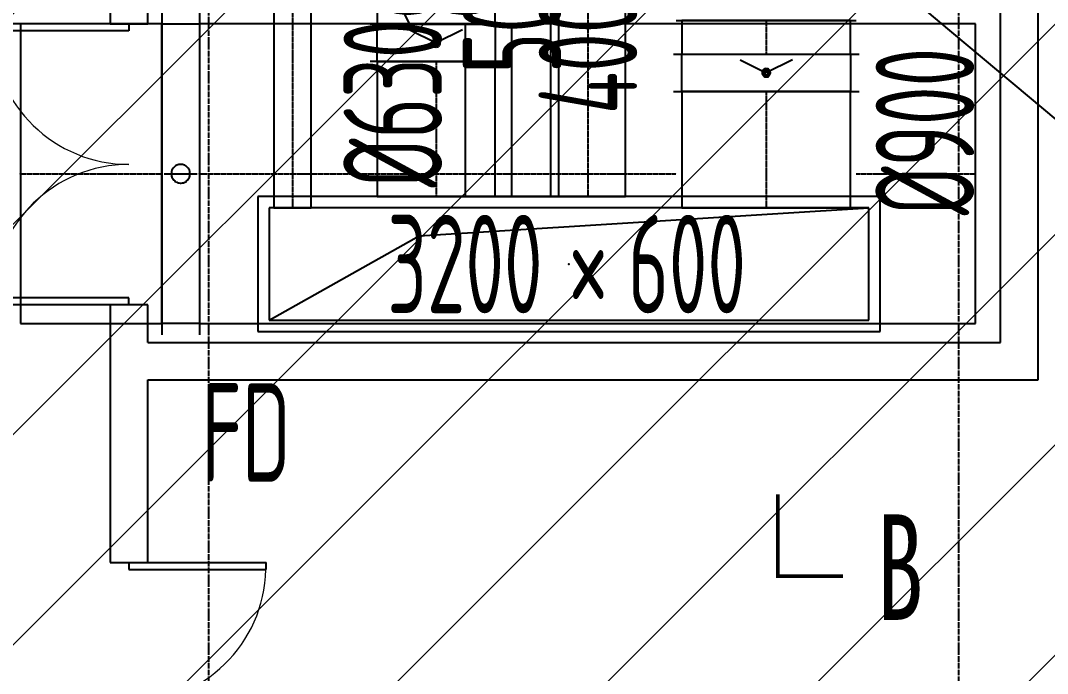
# Model space of a CAD drawing. Extents: x -20827274 to 1300756471, y -549375 to 3431892.
# Drawn here: x -68212 to -62734, y -262952 to -259468 of the extents above; entities that cross this region are included whole.
import ezdxf

# ---------------------------------------------------------------- set-up
doc = ezdxf.new("R2010")
doc.units = 0
doc.header["$LTSCALE"] = 10
for name, pattern in [('CENTER2', [1.125, 0.75, -0.125, 0.125, -0.125]), ('DASH', [0.35, 0.25, -0.1]), ('暖附图底图$0$DASH', [0.35, 0.25, -0.1]), ('暖附图底图$0$DOTE', [2.42, 2, -0.2, 0.02, -0.2])]:
    doc.linetypes.add(name, pattern=pattern)
for name, color, linetype in [('1-zs', 3, 'Continuous'), ('1-暖通标注', 4, 'Continuous'), ('1-标注暖通', 4, 'Continuous'), ('DUCT-加压送风中心线', 5, 'CENTER2'), ('DUCT-加压送风标注', 3, 'Continuous'), ('DUCT-加压送风法兰', 2, 'Continuous'), ('DUCT-加压送风管', 1, 'Continuous'), ('DUCT-加压送风管立管', 1, 'Continuous'), ('DUCT-加压送风管端线', 2, 'Continuous'), ('DUCT-加压送风管设备', 7, 'Continuous'), ('DUCT-加压送风阀门', 7, 'Continuous'), ('DUCT-送风标注', 3, 'Continuous'), ('H-DUCT-加压送风中心线', 5, 'CENTER2'), ('H-DUCT-加压送风法兰', 2, 'Continuous'), ('H-DUCT-加压送风管', 1, 'Continuous'), ('H-DUCT-加压送风管端线', 2, 'Continuous'), ('H-DUCT-加压送风阀门', 7, 'Continuous'), ('H-暖通设备', 181, 'Continuous'), ('Hvac-Hide', 8, 'DASH'), ('暖附图底图$0$1-标注暖通', 8, 'Continuous'), ('暖附图底图$0$A-WALL', 8, 'Continuous'), ('暖附图底图$0$DOOR_FIRE', 8, 'Continuous'), ('暖附图底图$0$DOTE', 8, 'Continuous')]:
    doc.layers.add(name, color=color, linetype=linetype)
doc.layers.add('F-非人防区', color=105, linetype='Continuous', lineweight=15)
doc.styles.add('8B2_02', font='tssdeng.shx', dxfattribs={"width": 0.6, "bigfont": 'TSSDCHN.shx'})
doc.styles.add('黑体', font='simhei.ttf', dxfattribs={"width": 0.65})

# ---------------------------------------------------------------- blocks, each defined once
blk = doc.blocks.new('$轴流风机$00000011')
for p, q in [((-500, 500, 0), (-500, -500, 0)), ((500, 500, 0), (-500, 500, 0)), ((500, -500, 0), (500, 500, 0)), ((-339.5, 134.7, 0), (-339.5, -134.7, 0)), ((88, 134.7, 0), (-339.5, 134.7, 0)), ((88, -134.7, 0), (88, 134.7, 0)), ((88, 0, 0), (288.5, 0, 0)), ((-339.5, -134.7, 0), (88, -134.7, 0)), ((-500, -500, 0), (500, -500, 0))]:
    blk.add_line(p, q)
for centre, radius, start, end in [((355.1, 328.7, 0), 170.3, 129.18213, 153.06034), ((288.5, 410.5, 0), 64.8, 90, 129.18213), ((288.5, 410.5, 0), 64.8, 50.81787, 90), ((221.9, 328.7, 0), 170.3, 26.93966, 50.81787), ((462.4, 274.2, 0), 290.7, 153.06034, 168.11261), ((114.5, 274.2, 0), 290.7, 11.88739, 26.93966), ((633.1, 238.3, 0), 465, 168.11261, 180), ((-56.1, 238.3, 0), 465, 0, 11.88739), ((633.1, 238.3, 0), 465, 180, 191.88739), ((-56.1, 238.3, 0), 465, 348.11261, 0), ((462.4, 202.4, 0), 290.7, 191.88739, 206.93966), ((114.5, 202.4, 0), 290.7, 333.06034, 348.11261), ((355.1, 147.8, 0), 170.3, 206.93966, 230.81787), ((288.5, 66.1, 0), 64.8, 230.81787, 270), ((288.5, 66.1, 0), 64.8, 270, 309.18213), ((221.9, 147.8, 0), 170.3, 309.18213, 333.06034), ((462.4, -202.4, 0), 290.7, 153.06034, 168.11261), ((355.1, -147.8, 0), 170.3, 129.18213, 153.06034), ((288.5, -66.1, 0), 64.8, 90, 129.18213), ((288.5, -66.1, 0), 64.8, 50.81787, 90), ((221.9, -147.8, 0), 170.3, 26.93966, 50.81787), ((114.5, -202.4, 0), 290.7, 11.88739, 26.93966), ((633.1, -238.3, 0), 465, 168.11261, 180), ((-56.1, -238.3, 0), 465, 0, 11.88739), ((633.1, -238.3, 0), 465, 180, 191.88739), ((-56.1, -238.3, 0), 465, 348.11261, 0), ((462.4, -274.2, 0), 290.7, 191.88739, 206.93966), ((114.5, -274.2, 0), 290.7, 333.06034, 348.11261), ((355.1, -328.7, 0), 170.3, 206.93966, 230.81787), ((221.9, -328.7, 0), 170.3, 309.18213, 333.06034), ((288.5, -410.5, 0), 64.8, 230.81787, 270), ((288.5, -410.5, 0), 64.8, 270, 309.18213)]:
    blk.add_arc(centre, radius, start, end)
for p in [(-500, 0, 0), (500, 0, 0)]:
    blk.add_point(p)
blk = doc.blocks.new('暖附图底图$0$$DorLib2D$00000002')
for p, q in [((-0.5, 0), (-0.5, 0.4875)), ((-0.475, 0.4875), (-0.5, 0.4875)), ((-0.475, 0), (-0.475, 0.4875)), ((0.475, 0), (0.475, 0.4875)), ((0.475, 0.4875), (0.5, 0.4875)), ((0.5, 0), (0.5, 0.4875)), ((-0.5, 0), (-0.475, 0)), ((0.5, 0), (0.475, 0))]:
    blk.add_line(p, q)
at = {"lineweight": 13}
for centre, start, end in [((-0.4875, 0), 0, 88.5307), ((0.4875, 0), 91.4693, 180)]:
    blk.add_arc(centre, 0.4875, start, end, dxfattribs=at)
blk = doc.blocks.new('暖附图底图$0$AFSFCS')
at = {"layer": '暖附图底图$0$A-WALL'}
for p, q in [((-67733.6, -255185.4), (-67733.6, -259485.4)), ((-67533.6, -259485.4), (-67533.6, -255285.4)), ((-62983.6, -261185.4), (-62983.6, -256685.4)), ((-62783.6, -261385.4), (-62783.6, -256685.4)), ((-67733.6, -259485.4), (-67533.6, -259485.4)), ((-67533.6, -260985.4), (-67733.6, -260985.4)), ((-67733.6, -260985.4), (-67733.6, -261285.4)), ((-67533.6, -261185.4), (-67533.6, -260985.4)), ((-67533.6, -261185.4), (-62983.6, -261185.4)), ((-67733.6, -261285.4), (-67733.6, -262360.4)), ((-67533.6, -261385.4), (-62783.6, -261385.4)), ((-67533.6, -262360.4), (-67533.6, -261385.4)), ((-67733.6, -262360.4), (-67533.6, -262360.4))]:
    blk.add_line(p, q, dxfattribs=at)
at = {"layer": '暖附图底图$0$DOTE', "color": 16, "linetype": '暖附图底图$0$DOTE', "ltscale": 1.5}
for p, q in [((-67208.6, -155629.3), (-67208.6, -385768.2)), ((-63208.6, -155629.3), (-63208.6, -385768.2))]:
    blk.add_line(p, q, dxfattribs=at)
at = {"layer": '暖附图底图$0$DOOR_FIRE', "zscale": 200}
for p, xscale, yscale, rotation in [((-67633.6, -260235.4), 1500, 1500, 90.00000000000121), ((-67633.6, -263110.4), -1500, -1500, 90.00000000000125)]:
    blk.add_blockref('暖附图底图$0$$DorLib2D$00000002', p, dxfattribs=dict(at, xscale=xscale, yscale=yscale, rotation=rotation))
blk = doc.blocks.new('暖附图底图')
at = {"layer": '暖附图底图$0$1-标注暖通', "linetype": '暖附图底图$0$DASH'}
blk.add_blockref('暖附图底图$0$AFSFCS', (500000, 0), dxfattribs=at)

msp = doc.modelspace()

# ---------------------------------------------------------------- hatches: boundary and pattern name
at = {"layer": 'F-非人防区'}
h = msp.add_hatch(dxfattribs=at)
h.set_pattern_fill('ANSI31', color=8, scale=500)
h.set_pattern_definition([(45, (-67108.6, 126739.6), (-561.266, 561.266), [])])
edge = h.paths.add_edge_path()
edge.add_line((26041.4, -160910.4), (26041.4, -174910.4))
edge.add_line((26041.4, -174910.4), (44466.4, -174910.4))
edge.add_line((44466.4, -174910.4), (44466.4, -230535.4))
edge.add_line((44466.4, -230535.4), (29591.4, -230535.4))
edge.add_line((29591.4, -230535.4), (29591.4, -228585.4))
edge.add_line((29591.4, -228585.4), (32466.4, -228585.4))
edge.add_line((32466.4, -228585.4), (32466.4, -223185.4))
edge.add_line((32466.4, -223185.4), (6116.4, -223185.4))
edge.add_line((6116.4, -223185.4), (6116.4, -236210.4))
edge.add_line((6116.4, -236210.4), (5916.4, -236210.4))
edge.add_line((5916.4, -236210.4), (5921.1, -289912.2))
edge.add_line((5921.1, -289912.2), (35191.4, -289912.2))
edge.add_line((35191.4, -289912.2), (35191.4, -296310.4))
edge.add_line((35191.4, -296310.4), (35041.4, -296310.4))
edge.add_line((35041.4, -296310.4), (35041.4, -296910.4))
edge.add_line((35041.4, -296910.4), (35641.4, -296910.4))
edge.add_line((35641.4, -296910.4), (44736.4, -305099.6))
edge.add_line((44736.4, -305099.6), (22456.5, -329844))
edge.add_line((22456.5, -329844), (22456.5, -340006.4))
edge.add_line((22456.5, -340006.4), (-13248.1, -379660.4))
edge.add_line((-13248.1, -379660.4), (-90108.6, -379660.4))
edge.add_line((-90108.6, -379660.4), (-90108.6, -373660.4))
edge.add_line((-90108.6, -373660.4), (-91358.6, -373660.4))
edge.add_arc((-91358.6, -361660.4), 12000, 180, 270, ccw=False)
edge.add_line((-103358.6, -361660.4), (-103358.6, -333450.4))
edge.add_line((-103358.6, -333450.4), (-95358.6, -333436.6))
edge.add_line((-95358.6, -333436.6), (-95358.6, -160610.4))
edge.add_line((-95358.6, -160610.4), (-86333.4, -160610.4))
edge.add_line((-86333.4, -160610.4), (-86333.6, -149790))
edge.add_line((-86333.6, -149790), (-73433.4, -149790))
edge.add_line((-73433.4, -149790), (-73433.4, -160610.4))
edge.add_line((-73433.4, -160610.4), (26041.4, -160910.4))

# ---------------------------------------------------------------- linework, layer by layer
at = {"layer": '1-暖通标注', "color": 2}
msp.add_line((-66136.4, -259483.7, 0), (-69201.1, -253517.7), dxfattribs=at)
at = {"layer": '1-标注暖通', "const_width": 20}
msp.add_lwpolyline([(-64171.8, -261995.7), (-64171.8, -262433.6), (-63823.9, -262433.6)], dxfattribs=at)
at = {"layer": 'DUCT-加压送风中心线'}
for p, q in [((-66761.1, -257743.3), (-66761.1, -260467.2)), ((-65184.8, -257830.7), (-65184.8, -260407.2)), ((-65994.7, -259486.8), (-65994.7, -259486.6)), ((-65994.7, -259687.2), (-65994.7, -260407.2))]:
    msp.add_line(p, q, dxfattribs=at)
at = {"layer": 'DUCT-加压送风法兰'}
for p, q in [((-67457.7, -259425.4), (-67457.7, -261145.4)), ((-67257.5, -259425.4), (-67257.5, -261145.4)), ((-65642.2, -259486.9), (-66347.2, -259486.9)), ((-65642.2, -259687.1), (-66347.2, -259687.1)), ((-66946.2, -260407.2), (-66946.2, -261127.2)), ((-65384.8, -260407.2), (-66946.2, -260407.2)), ((-63626.2, -260407.2), (-64984.8, -260407.2)), ((-63626.2, -261127.2), (-63626.2, -260407.2)), ((-66946.2, -261127.2), (-63626.2, -261127.2))]:
    msp.add_line(p, q, dxfattribs=at)
at = {"layer": 'DUCT-加压送风法兰', "color": 18, "true_color": 0x000000}
for p in [(-65994.7, -259486.8), (-65994.7, -259487), (-65994.7, -259687), (-65994.7, -259687.2), (-68211.8, -260285.4), (-67457.8, -260285.4), (-67457.6, -260285.4), (-67257.6, -260285.4), (-67257.4, -260285.4), (-65286.2, -260767.2, -0.1), (-65286.2, -260767.2, 0.1)]:
    msp.add_point(p, dxfattribs=at)
at = {"layer": 'DUCT-加压送风管'}
for p, q in [((-66861.1, -257743.3), (-66861.1, -260467.2)), ((-66661.1, -260467.2), (-66661.1, -257743.3)), ((-65384.8, -257830.7), (-65384.8, -260407.2)), ((-64984.8, -260407.2), (-64984.8, -257830.7)), ((-66309.7, -259486.8), (-66309.7, -259486.6)), ((-66309.7, -259687), (-66309.7, -259487)), ((-65679.7, -259486.8), (-65679.7, -259486.6)), ((-65679.7, -259487), (-65679.7, -259687)), ((-66309.7, -259687.2), (-66309.7, -260407.2)), ((-65679.7, -259687.2), (-66309.7, -259687.2)), ((-65679.7, -260407.2), (-65679.7, -259687.2)), ((-66309.7, -260407.2), (-65679.7, -260407.2)), ((-65384.8, -260407.2), (-64984.8, -260407.2)), ((-66861.1, -260467.2), (-66661.1, -260467.2))]:
    msp.add_line(p, q, dxfattribs=at)
at = {"layer": 'DUCT-加压送风管', "color": 18, "true_color": 0x000000}
for p in [(-65994.7, -259486.6), (-65994.7, -259486.8)]:
    msp.add_point(p, dxfattribs=at)
at = {"layer": 'DUCT-加压送风管立管'}
for p, q in [((-63686.2, -260467.2), (-66886.2, -260467.2)), ((-66886.2, -260467.2), (-66886.2, -261067.2)), ((-63686.2, -261067.2), (-63686.2, -260467.2)), ((-66886.2, -261067.2), (-63686.2, -261067.2))]:
    msp.add_line(p, q, dxfattribs=at)
at = {"layer": 'DUCT-加压送风管端线'}
for p, q in [((-65679.7, -259486.6), (-66309.7, -259486.6)), ((-66309.7, -259486.8), (-65679.7, -259486.8)), ((-66309.7, -259487), (-65679.7, -259487)), ((-66309.7, -259687), (-65679.7, -259687)), ((-66086.2, -260617.2), (-63686.2, -260467.2)), ((-66886.2, -261067.2), (-66086.2, -260617.2))]:
    msp.add_line(p, q, dxfattribs=at)
at = {"layer": 'DUCT-加压送风阀门'}
for p, q in [((-66134.7, -259517), (-65994.7, -259587)), ((-65854.7, -259517), (-65994.7, -259587)), ((-66016, -259580.9), (-66016.8, -259584.9)), ((-66016.8, -259584.9), (-66016.8, -259589)), ((-66016.8, -259589), (-66016, -259593.1)), ((-66014.6, -259577.1), (-66016, -259580.9)), ((-66016, -259593.1), (-66014.6, -259596.9)), ((-66012.4, -259573.6), (-66014.6, -259577.1)), ((-66014.6, -259596.9), (-66012.4, -259600.3)), ((-66009.7, -259570.6), (-66012.4, -259573.6)), ((-66012.4, -259600.3), (-66009.7, -259603.4)), ((-66006.4, -259568.2), (-66009.7, -259570.6)), ((-66009.3, -259583.5), (-66009.7, -259586.3)), ((-66009.7, -259586.3), (-66009.6, -259589.1)), ((-66009.7, -259603.4), (-66006.4, -259605.8)), ((-66009.6, -259589.1), (-66008.9, -259591.9)), ((-66008.4, -259580.8), (-66009.3, -259583.5)), ((-66008.9, -259591.9), (-66007.7, -259594.5)), ((-66006.9, -259578.3), (-66008.4, -259580.8)), ((-66007.7, -259594.5), (-66006.1, -259596.8)), ((-66005.1, -259576.1), (-66006.9, -259578.3)), ((-66002.7, -259566.3), (-66006.4, -259568.2)), ((-66006.4, -259605.8), (-66002.7, -259607.7)), ((-66006.1, -259596.8), (-66004, -259598.8)), ((-66005.2, -259584.5), (-66005.4, -259586.5)), ((-66005.4, -259586.5), (-66005.3, -259588.5)), ((-66005.3, -259588.5), (-66004.9, -259590.5)), ((-66004.5, -259582.5), (-66005.2, -259584.5)), ((-66002.8, -259574.4), (-66005.1, -259576.1)), ((-66004.9, -259590.5), (-66004, -259592.4)), ((-66003.5, -259580.8), (-66004.5, -259582.5)), ((-66004, -259592.4), (-66002.8, -259594)), ((-66004, -259598.8), (-66001.6, -259600.3)), ((-66002.1, -259579.2), (-66003.5, -259580.8)), ((-66000.3, -259573.1), (-66002.8, -259574.4)), ((-66002.8, -259594), (-66001.4, -259595.4)), ((-65998.8, -259565.2), (-66002.7, -259566.3)), ((-66002.7, -259607.7), (-65998.8, -259608.8)), ((-66000.5, -259578), (-66002.1, -259579.2)), ((-66001.6, -259600.3), (-65999, -259601.4)), ((-66001.4, -259595.4), (-65999.6, -259596.5)), ((-65998.7, -259577), (-66000.5, -259578)), ((-65997.6, -259572.3), (-66000.3, -259573.1)), ((-65999.6, -259596.5), (-65997.7, -259597.3)), ((-65999, -259601.4), (-65996.2, -259601.9)), ((-65994.7, -259564.8), (-65998.8, -259565.2)), ((-65998.8, -259608.8), (-65994.7, -259609.2)), ((-65996.8, -259576.5), (-65998.7, -259577)), ((-65997.7, -259597.3), (-65995.7, -259597.7)), ((-65994.7, -259572), (-65997.6, -259572.3)), ((-65994.7, -259576.3), (-65996.8, -259576.5)), ((-65996.2, -259601.9), (-65993.3, -259601.9)), ((-65995.7, -259597.7), (-65993.7, -259597.7)), ((-65990.7, -259565.2), (-65994.7, -259564.8)), ((-65991.9, -259572.3), (-65994.7, -259572)), ((-65992.7, -259576.5), (-65994.7, -259576.3)), ((-65994.7, -259609.2), (-65990.7, -259608.8)), ((-65993.7, -259597.7), (-65991.7, -259597.3)), ((-65993.3, -259601.9), (-65990.5, -259601.4)), ((-65990.7, -259577), (-65992.7, -259576.5)), ((-65989.1, -259573.1), (-65991.9, -259572.3)), ((-65991.7, -259597.3), (-65989.8, -259596.5)), ((-65986.7, -259566.3), (-65990.7, -259565.2)), ((-65988.9, -259578), (-65990.7, -259577)), ((-65990.7, -259608.8), (-65986.7, -259607.7)), ((-65990.5, -259601.4), (-65987.8, -259600.3)), ((-65989.8, -259596.5), (-65988.1, -259595.4)), ((-65986.6, -259574.4), (-65989.1, -259573.1)), ((-65987.3, -259579.2), (-65988.9, -259578)), ((-65988.1, -259595.4), (-65986.6, -259594)), ((-65987.8, -259600.3), (-65985.4, -259598.8)), ((-65986, -259580.8), (-65987.3, -259579.2)), ((-65983.1, -259568.2), (-65986.7, -259566.3)), ((-65986.7, -259607.7), (-65983.1, -259605.8)), ((-65984.4, -259576.1), (-65986.6, -259574.4)), ((-65986.6, -259594), (-65985.4, -259592.4)), ((-65985, -259582.5), (-65986, -259580.8)), ((-65985.4, -259592.4), (-65984.6, -259590.5)), ((-65985.4, -259598.8), (-65983.4, -259596.8)), ((-65984.3, -259584.5), (-65985, -259582.5)), ((-65984.6, -259590.5), (-65984.1, -259588.5)), ((-65982.5, -259578.3), (-65984.4, -259576.1)), ((-65984, -259586.5), (-65984.3, -259584.5)), ((-65984.1, -259588.5), (-65984, -259586.5)), ((-65983.4, -259596.8), (-65981.7, -259594.5)), ((-65979.8, -259570.6), (-65983.1, -259568.2)), ((-65983.1, -259605.8), (-65979.8, -259603.4)), ((-65981.1, -259580.8), (-65982.5, -259578.3)), ((-65981.7, -259594.5), (-65980.5, -259591.9)), ((-65980.1, -259583.5), (-65981.1, -259580.8)), ((-65980.5, -259591.9), (-65979.9, -259589.1)), ((-65979.7, -259586.3), (-65980.1, -259583.5)), ((-65979.9, -259589.1), (-65979.7, -259586.3)), ((-65977, -259573.6), (-65979.8, -259570.6)), ((-65979.8, -259603.4), (-65977, -259600.3)), ((-65974.9, -259577.1), (-65977, -259573.6)), ((-65977, -259600.3), (-65974.9, -259596.9)), ((-65973.4, -259580.9), (-65974.9, -259577.1)), ((-65974.9, -259596.9), (-65973.4, -259593.1)), ((-65972.7, -259584.9), (-65973.4, -259580.9)), ((-65973.4, -259593.1), (-65972.7, -259589)), ((-65972.7, -259589), (-65972.7, -259584.9)), ((-67404.1, -260267), (-67406, -260273)), ((-67401.4, -260261.3), (-67404.1, -260267)), ((-67398, -260256), (-67401.4, -260261.3)), ((-67394, -260251.2), (-67398, -260256)), ((-67389.4, -260246.9), (-67394, -260251.2)), ((-67384.4, -260243.2), (-67389.4, -260246.9)), ((-67378.9, -260240.2), (-67384.4, -260243.2)), ((-67373, -260237.9), (-67378.9, -260240.2)), ((-67366.9, -260236.3), (-67373, -260237.9)), ((-67360.7, -260235.5), (-67366.9, -260236.3)), ((-67354.4, -260235.5), (-67360.7, -260235.5)), ((-67348.2, -260236.3), (-67354.4, -260235.5)), ((-67342.1, -260237.9), (-67348.2, -260236.3)), ((-67336.3, -260240.2), (-67342.1, -260237.9)), ((-67330.8, -260243.2), (-67336.3, -260240.2)), ((-67325.7, -260246.9), (-67330.8, -260243.2)), ((-67321.1, -260251.2), (-67325.7, -260246.9)), ((-67317.1, -260256), (-67321.1, -260251.2)), ((-67313.8, -260261.3), (-67317.1, -260256)), ((-67311.1, -260267), (-67313.8, -260261.3)), ((-67309.1, -260273), (-67311.1, -260267)), ((-67445.1, -260285.4), (-67270.1, -260285.4)), ((-67407.2, -260279.1), (-67407.6, -260285.4)), ((-67407.6, -260285.4), (-67407.2, -260291.7)), ((-67406, -260273), (-67407.2, -260279.1)), ((-67407.2, -260291.7), (-67406, -260297.8)), ((-67406, -260297.8), (-67404.1, -260303.8)), ((-67404.1, -260303.8), (-67401.4, -260309.5)), ((-67401.4, -260309.5), (-67398, -260314.8)), ((-67398, -260314.8), (-67394, -260319.6)), ((-67394, -260319.6), (-67389.4, -260323.9)), ((-67389.4, -260323.9), (-67384.4, -260327.6)), ((-67330.8, -260327.6), (-67325.7, -260323.9)), ((-67325.7, -260323.9), (-67321.1, -260319.6)), ((-67321.1, -260319.6), (-67317.1, -260314.8)), ((-67317.1, -260314.8), (-67313.8, -260309.5)), ((-67313.8, -260309.5), (-67311.1, -260303.8)), ((-67311.1, -260303.8), (-67309.1, -260297.8)), ((-67308, -260279.1), (-67309.1, -260273)), ((-67309.1, -260297.8), (-67308, -260291.7)), ((-67307.6, -260285.4), (-67308, -260279.1)), ((-67308, -260291.7), (-67307.6, -260285.4)), ((-67384.4, -260327.6), (-67378.9, -260330.6)), ((-67378.9, -260330.6), (-67373, -260333)), ((-67373, -260333), (-67366.9, -260334.5)), ((-67366.9, -260334.5), (-67360.7, -260335.3)), ((-67360.7, -260335.3), (-67354.4, -260335.3)), ((-67354.4, -260335.3), (-67348.2, -260334.5)), ((-67348.2, -260334.5), (-67342.1, -260333)), ((-67342.1, -260333), (-67336.3, -260330.6)), ((-67336.3, -260330.6), (-67330.8, -260327.6))]:
    msp.add_line(p, q, dxfattribs=at)
at = {"layer": 'H-DUCT-加压送风中心线'}
for p, q in [((-64233.6, -259467.8), (-64233.6, -259646.4)), ((-64233.6, -259846.8), (-64233.6, -260467.2)), ((-68211.8, -260285.4), (-67457.8, -260285.4)), ((-67257.4, -260285.4), (-64713.6, -260285.4)), ((-63753.6, -260285.4), (-63118, -260285.4))]:
    msp.add_line(p, q, dxfattribs=at)
at = {"layer": 'H-DUCT-加压送风法兰'}
for p, q in [((-64713.6, -259467.6), (-63753.6, -259467.6)), ((-64713.6, -259467.7), (-63753.6, -259467.7)), ((-64728.6, -259646.5), (-63738.6, -259646.5)), ((-64728.6, -259846.7), (-63738.6, -259846.7))]:
    msp.add_line(p, q, dxfattribs=at)
at = {"layer": 'H-DUCT-加压送风法兰', "color": 18, "true_color": 0x000000}
for p in [(-64233.6, -259467.6, 2000), (-64233.6, -259467.7, 2000), (-64233.6, -259467.8, 2000), (-64233.6, -259646.4, 2000), (-64233.6, -259646.6, 2000), (-64233.6, -259846.6, 2000), (-64233.6, -259846.8, 2000)]:
    msp.add_point(p, dxfattribs=at)
at = {"layer": 'H-DUCT-加压送风管'}
for p, q in [((-67457.8, -259485.4), (-68211.8, -259485.4)), ((-68211.8, -259485.4), (-68211.8, -261085.4)), ((-67457.8, -261085.4), (-67457.8, -259485.4)), ((-67457.6, -259485.4), (-67257.6, -259485.4)), ((-63118, -259485.4), (-67257.4, -259485.4)), ((-67257.4, -259485.4), (-67257.4, -261085.4)), ((-64683.6, -259467.8), (-64683.6, -259646.4)), ((-63783.6, -259467.8), (-64683.6, -259467.8)), ((-63783.6, -259646.4), (-63783.6, -259467.8)), ((-63118, -261085.4), (-63118, -259485.4)), ((-64683.6, -259646.4), (-63783.6, -259646.4)), ((-64683.6, -259846.6), (-64683.6, -259646.6)), ((-63783.6, -259646.6), (-63783.6, -259846.6)), ((-64683.6, -259846.8), (-64683.6, -260467.2)), ((-63783.6, -259846.8), (-64683.6, -259846.8)), ((-63783.6, -260467.2), (-63783.6, -259846.8)), ((-68211.8, -261085.4), (-67457.8, -261085.4)), ((-67257.6, -261085.4), (-67457.6, -261085.4)), ((-67257.4, -261085.4), (-63118, -261085.4))]:
    msp.add_line(p, q, dxfattribs=at)
at = {"layer": 'H-DUCT-加压送风管端线'}
for p, q in [((-67457.6, -259485.4), (-67457.6, -261085.4)), ((-67257.6, -259485.4), (-67257.6, -261085.4)), ((-64683.6, -259646.6), (-63783.6, -259646.6)), ((-64683.6, -259846.6), (-63783.6, -259846.6))]:
    msp.add_line(p, q, dxfattribs=at)
at = {"layer": 'H-DUCT-加压送风阀门'}
for p, q in [((-64373.6, -259676.6), (-64233.6, -259746.6)), ((-64093.6, -259676.6), (-64233.6, -259746.6)), ((-64254.9, -259740.5), (-64255.7, -259744.5)), ((-64255.7, -259744.5), (-64255.7, -259748.6)), ((-64255.7, -259748.6), (-64254.9, -259752.6)), ((-64253.4, -259736.7), (-64254.9, -259740.5)), ((-64254.9, -259752.6), (-64253.4, -259756.4)), ((-64251.3, -259733.2), (-64253.4, -259736.7)), ((-64253.4, -259756.4), (-64251.3, -259759.9)), ((-64248.5, -259730.2), (-64251.3, -259733.2)), ((-64251.3, -259759.9), (-64248.5, -259762.9)), ((-64248.2, -259743), (-64248.6, -259745.8)), ((-64248.6, -259745.8), (-64248.5, -259748.7)), ((-64245.3, -259727.7), (-64248.5, -259730.2)), ((-64248.5, -259748.7), (-64247.8, -259751.5)), ((-64248.5, -259762.9), (-64245.3, -259765.4)), ((-64247.3, -259740.3), (-64248.2, -259743)), ((-64247.8, -259751.5), (-64246.6, -259754.1)), ((-64245.8, -259737.9), (-64247.3, -259740.3)), ((-64246.6, -259754.1), (-64245, -259756.4)), ((-64244, -259735.7), (-64245.8, -259737.9)), ((-64241.6, -259725.9), (-64245.3, -259727.7)), ((-64245.3, -259765.4), (-64241.6, -259767.2)), ((-64245, -259756.4), (-64242.9, -259758.4)), ((-64244, -259744), (-64244.3, -259746)), ((-64244.3, -259746), (-64244.2, -259748.1)), ((-64244.2, -259748.1), (-64243.8, -259750.1)), ((-64241.7, -259733.9), (-64244, -259735.7)), ((-64243.4, -259742.1), (-64244, -259744)), ((-64243.8, -259750.1), (-64242.9, -259751.9)), ((-64242.4, -259740.3), (-64243.4, -259742.1)), ((-64242.9, -259751.9), (-64241.7, -259753.6)), ((-64242.9, -259758.4), (-64240.5, -259759.9)), ((-64241, -259738.8), (-64242.4, -259740.3)), ((-64239.2, -259732.6), (-64241.7, -259733.9)), ((-64241.7, -259753.6), (-64240.2, -259755)), ((-64237.7, -259724.8), (-64241.6, -259725.9)), ((-64241.6, -259767.2), (-64237.7, -259768.3)), ((-64239.4, -259737.5), (-64241, -259738.8)), ((-64240.5, -259759.9), (-64237.8, -259761)), ((-64240.2, -259755), (-64238.5, -259756.1)), ((-64237.6, -259736.6), (-64239.4, -259737.5)), ((-64236.5, -259731.8), (-64239.2, -259732.6)), ((-64238.5, -259756.1), (-64236.6, -259756.9)), ((-64237.8, -259761), (-64235, -259761.5)), ((-64233.6, -259724.4), (-64237.7, -259724.8)), ((-64237.7, -259768.3), (-64233.6, -259768.7)), ((-64235.6, -259736), (-64237.6, -259736.6)), ((-64236.6, -259756.9), (-64234.6, -259757.2)), ((-64233.6, -259731.5), (-64236.5, -259731.8)), ((-64233.6, -259735.8), (-64235.6, -259736)), ((-64235, -259761.5), (-64232.2, -259761.5)), ((-64234.6, -259757.2), (-64232.6, -259757.2)), ((-64229.5, -259724.8), (-64233.6, -259724.4)), ((-64230.8, -259731.8), (-64233.6, -259731.5)), ((-64231.6, -259736), (-64233.6, -259735.8)), ((-64233.6, -259768.7), (-64229.5, -259768.3)), ((-64232.6, -259757.2), (-64230.6, -259756.9)), ((-64232.2, -259761.5), (-64229.4, -259761)), ((-64229.6, -259736.6), (-64231.6, -259736)), ((-64228, -259732.6), (-64230.8, -259731.8)), ((-64230.6, -259756.9), (-64228.7, -259756.1)), ((-64227.8, -259737.5), (-64229.6, -259736.6)), ((-64225.6, -259725.9), (-64229.5, -259724.8)), ((-64229.5, -259768.3), (-64225.6, -259767.2)), ((-64229.4, -259761), (-64226.7, -259759.9)), ((-64228.7, -259756.1), (-64227, -259755)), ((-64225.5, -259733.9), (-64228, -259732.6)), ((-64226.2, -259738.8), (-64227.8, -259737.5)), ((-64227, -259755), (-64225.5, -259753.6)), ((-64226.7, -259759.9), (-64224.3, -259758.4)), ((-64224.9, -259740.3), (-64226.2, -259738.8)), ((-64221.9, -259727.7), (-64225.6, -259725.9)), ((-64225.6, -259767.2), (-64221.9, -259765.4)), ((-64223.3, -259735.7), (-64225.5, -259733.9)), ((-64225.5, -259753.6), (-64224.3, -259751.9)), ((-64223.9, -259742.1), (-64224.9, -259740.3)), ((-64224.3, -259751.9), (-64223.5, -259750.1)), ((-64224.3, -259758.4), (-64222.3, -259756.4)), ((-64223.2, -259744), (-64223.9, -259742.1)), ((-64223.5, -259750.1), (-64223, -259748.1)), ((-64221.4, -259737.9), (-64223.3, -259735.7)), ((-64222.9, -259746), (-64223.2, -259744)), ((-64223, -259748.1), (-64222.9, -259746)), ((-64222.3, -259756.4), (-64220.6, -259754.1)), ((-64218.7, -259730.2), (-64221.9, -259727.7)), ((-64221.9, -259765.4), (-64218.7, -259762.9)), ((-64220, -259740.3), (-64221.4, -259737.9)), ((-64220.6, -259754.1), (-64219.4, -259751.5)), ((-64219, -259743), (-64220, -259740.3)), ((-64219.4, -259751.5), (-64218.8, -259748.7)), ((-64218.6, -259745.8), (-64219, -259743)), ((-64218.8, -259748.7), (-64218.6, -259745.8)), ((-64215.9, -259733.2), (-64218.7, -259730.2)), ((-64218.7, -259762.9), (-64215.9, -259759.9)), ((-64213.8, -259736.7), (-64215.9, -259733.2)), ((-64215.9, -259759.9), (-64213.8, -259756.4)), ((-64212.3, -259740.5), (-64213.8, -259736.7)), ((-64213.8, -259756.4), (-64212.3, -259752.6)), ((-64211.5, -259744.5), (-64212.3, -259740.5)), ((-64212.3, -259752.6), (-64211.5, -259748.6)), ((-64211.5, -259748.6), (-64211.5, -259744.5))]:
    msp.add_line(p, q, dxfattribs=at)
at = {"layer": 'H-暖通设备'}
msp.add_line((-63783.6, -259077.5, 0), (-62145.8, -260452.6), dxfattribs=at)
at = {"layer": 'Hvac-Hide'}
for p, q in [((-65340.4, -260407.2), (-65340.4, -257830.7)), ((-65840.4, -259485.4), (-65840.4, -260407.2)), ((-65840.4, -259486.6), (-65840.4, -259486.8)), ((-65840.4, -259487), (-65840.4, -259687)), ((-65590.4, -260407.2), (-65590.4, -259485.4)), ((-65340.4, -260407.2), (-65340.4, -259485.4)), ((-65840.4, -259687.2), (-65840.4, -260407.2)), ((-65840.4, -260407.2), (-65679.7, -260407.2)), ((-65840.4, -260407.2), (-65340.4, -260407.2)), ((-64984.8, -260407.2), (-65384.8, -260407.2)), ((-65384.8, -260407.2), (-65340.4, -260407.2)), ((-64683.6, -260467.2), (-63783.6, -260467.2))]:
    msp.add_line(p, q, dxfattribs=at)

# ---------------------------------------------------------------- block references
at = {"layer": '1-zs'}
msp.add_blockref('暖附图底图', (-500000, 0), dxfattribs=at)
at = {"layer": 'DUCT-加压送风管设备', "color": 1, "xscale": 0.6, "yscale": 0.63, "zscale": 630, "rotation": 270}
msp.add_blockref('$轴流风机$00000011', (-65994.7, -259186.4), dxfattribs=at)

# ---------------------------------------------------------------- texts
at = {"layer": '1-标注暖通'}
for s, height, style, width, p in [('FD', 525, '8B2_02', 0.6, (-67245.8, -261928.7)), ('B', 563.3, '黑体', 0.65, (-63644.8, -262666.3))]:
    msp.add_text(s, height=height, dxfattribs=dict(at, style=style, width=width)).set_placement(p)
at = {"layer": 'DUCT-加压送风标注', "color": 2, "style": '8B2_02', "width": 0.6}
for s, p in [('400', (-64922.3, -259967, 6000)), ('%%C630', (-65963.3, -260358.1)), ('%%C900', (-63124.9, -260506.7, 2000))]:
    msp.add_text(s, height=525, rotation=90, dxfattribs=at).set_placement(p)
at = {"layer": 'DUCT-加压送风标注', "color": 1, "style": '8B2_02', "width": 0.6}
for s, p in [('3200', (-66255.4, -261029.7, 3000.1)), ('600', (-64971.2, -261029.7, 3000.1)), ('×', (-65286.2, -261029.7, 3000.1))]:
    msp.add_text(s, height=525, dxfattribs=at).set_placement(p)
at = {"layer": 'DUCT-送风标注', "color": 2, "style": '8B2_02', "width": 0.6}
msp.add_text('500', height=525, rotation=90, dxfattribs=at).set_placement((-65327.9, -259751, -1000))

doc.saveas('drawing.dxf')
